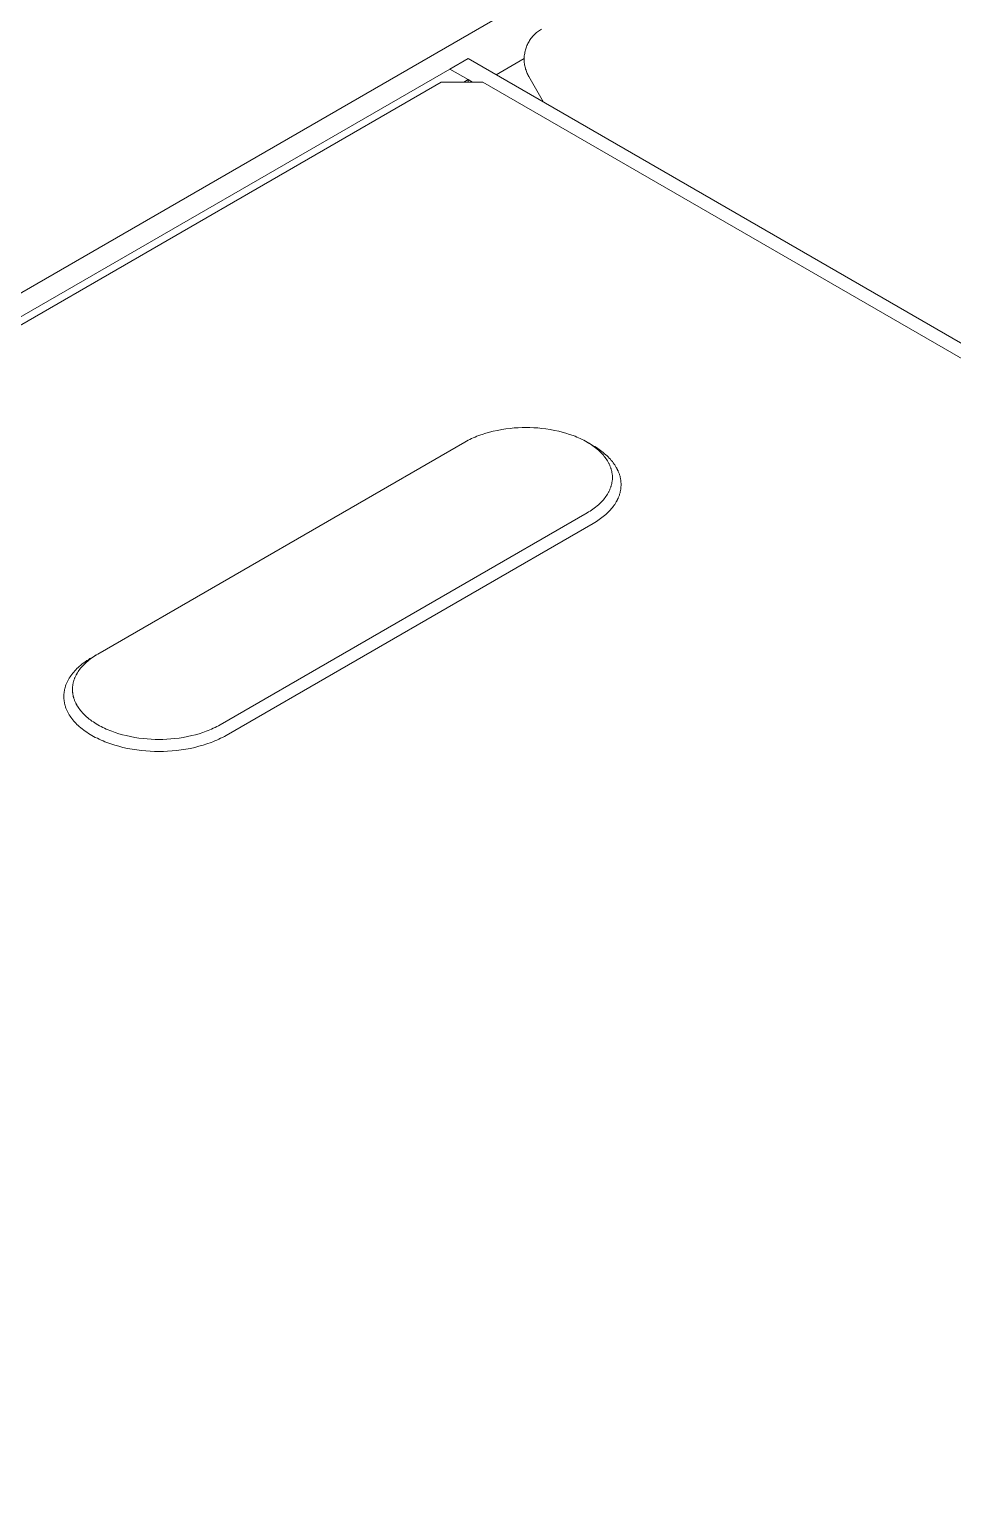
# Model space of a CAD drawing. Header units: millimetres. Extents: x -279 to 4999, y 61 to 3536.
# Drawn here: x 3621.1 to 3690, y 2022 to 2131.1 of the extents above; entities that cross this region are included whole.
import ezdxf

# ---------------------------------------------------------------- set-up
doc = ezdxf.new("R2010")
doc.units = ezdxf.units.MM
doc.layers.add('ZANO_R', color=7, linetype='Continuous', lineweight=0)

msp = doc.modelspace()

# ---------------------------------------------------------------- linework, layer by layer
at = {"layer": 'ZANO_R'}
for p, q in [((3687.35, 2150.05), (3602.03, 2100.79)), ((3658.4, 2130.2), (3658.44, 2130.27)), ((3658.44, 2130.27), (3658.49, 2130.34)), ((3658.49, 2130.34), (3658.54, 2130.41)), ((3658.54, 2130.41), (3658.6, 2130.48)), ((3658.6, 2130.48), (3658.65, 2130.55)), ((3658.65, 2130.55), (3658.71, 2130.62)), ((3658.71, 2130.62), (3658.77, 2130.68)), ((3658.77, 2130.68), (3658.83, 2130.74)), ((3658.83, 2130.74), (3658.9, 2130.8)), ((3658.9, 2130.8), (3658.96, 2130.86)), ((3658.96, 2130.86), (3659.03, 2130.91)), ((3659.03, 2130.91), (3659.1, 2130.96)), ((3659.1, 2130.96), (3659.17, 2131.01)), ((3659.17, 2131.01), (3659.25, 2131.06)), ((3659.25, 2131.06), (3659.32, 2131.1)), ((3658.04, 2129.13), (3658.05, 2129.21)), ((3658.05, 2129.21), (3658.07, 2129.3)), ((3658.07, 2129.3), (3658.08, 2129.39)), ((3658.08, 2129.39), (3658.1, 2129.47)), ((3658.1, 2129.47), (3658.12, 2129.56)), ((3658.12, 2129.56), (3658.15, 2129.64)), ((3658.15, 2129.64), (3658.18, 2129.72)), ((3658.18, 2129.72), (3658.21, 2129.8)), ((3658.21, 2129.8), (3658.24, 2129.89)), ((3658.24, 2129.89), (3658.28, 2129.97)), ((3658.28, 2129.97), (3658.31, 2130.04)), ((3658.31, 2130.04), (3658.35, 2130.12)), ((3658.35, 2130.12), (3658.4, 2130.2)), ((3602.97, 2099.55), (3652.47, 2128.13)), ((3653.84, 2128.92), (3652.47, 2128.13)), ((3653.84, 2127.34), (3652.47, 2128.13)), ((3653.84, 2128.92), (4795.02, 1470.06)), ((3658.03, 2128.91), (3655.95, 2127.71)), ((3658.03, 2128.95), (3658.04, 2129.04)), ((3658.03, 2128.87), (3658.03, 2128.95)), ((3658.03, 2128.78), (3658.03, 2128.87)), ((3658.04, 2128.7), (3658.03, 2128.78)), ((3658.04, 2129.04), (3658.04, 2129.13)), ((3658.04, 2128.61), (3658.04, 2128.7)), ((3658.05, 2128.53), (3658.04, 2128.61)), ((3658.06, 2128.45), (3658.05, 2128.53)), ((3658.08, 2128.36), (3658.06, 2128.45)), ((3658.1, 2128.28), (3658.08, 2128.36)), ((3658.12, 2128.2), (3658.1, 2128.28)), ((3658.14, 2128.12), (3658.12, 2128.2)), ((3658.17, 2128.04), (3658.14, 2128.12)), ((3603.29, 2099.13), (3651.83, 2127.16)), ((3651.83, 2127.16), (3654.95, 2127.16)), ((3653.53, 2127.16), (3653.84, 2127.34)), ((3653.84, 2127.34), (3653.84, 2127.16)), ((3653.84, 2127.34), (3654.16, 2127.16)), ((3654.95, 2127.16), (4788.44, 1472.74)), ((3658.2, 2127.96), (3658.17, 2128.04)), ((3658.23, 2127.88), (3658.2, 2127.96)), ((3658.26, 2127.8), (3658.23, 2127.88)), ((3658.3, 2127.72), (3658.26, 2127.8)), ((3658.34, 2127.65), (3658.3, 2127.72)), ((3658.38, 2127.57), (3658.34, 2127.65)), ((3659.48, 2125.67), (3658.38, 2127.57)), ((3654.63, 2100.76), (3654.9, 2100.85)), ((3654.9, 2100.85), (3655.17, 2100.94)), ((3655.17, 2100.94), (3655.44, 2101.02)), ((3655.44, 2101.02), (3655.72, 2101.09)), ((3655.72, 2101.09), (3656.03, 2101.15)), ((3656.03, 2101.15), (3656.35, 2101.21)), ((3656.35, 2101.21), (3656.66, 2101.26)), ((3656.66, 2101.26), (3656.98, 2101.3)), ((3656.98, 2101.3), (3657.28, 2101.33)), ((3657.28, 2101.33), (3657.57, 2101.35)), ((3657.57, 2101.35), (3657.87, 2101.36)), ((3657.87, 2101.36), (3658.16, 2101.36)), ((3658.16, 2101.36), (3658.46, 2101.36)), ((3658.46, 2101.36), (3658.75, 2101.35)), ((3658.75, 2101.35), (3659.05, 2101.33)), ((3659.05, 2101.33), (3659.34, 2101.3)), ((3659.34, 2101.3), (3659.66, 2101.26)), ((3659.66, 2101.26), (3659.98, 2101.21)), ((3659.98, 2101.21), (3660.29, 2101.15)), ((3660.29, 2101.15), (3660.61, 2101.09)), ((3660.61, 2101.09), (3660.88, 2101.02)), ((3660.88, 2101.02), (3661.15, 2100.94)), ((3661.15, 2100.94), (3661.42, 2100.85)), ((3661.42, 2100.85), (3661.69, 2100.76)), ((3653.59, 2100.27), (3626.18, 2084.45)), ((3653.59, 2100.27), (3653.72, 2100.34)), ((3653.72, 2100.34), (3653.85, 2100.41)), ((3653.85, 2100.41), (3653.97, 2100.47)), ((3653.97, 2100.47), (3654.1, 2100.54)), ((3654.1, 2100.54), (3654.23, 2100.59)), ((3654.23, 2100.59), (3654.36, 2100.65)), ((3654.36, 2100.65), (3654.5, 2100.71)), ((3654.5, 2100.71), (3654.63, 2100.76)), ((3661.69, 2100.76), (3661.83, 2100.71)), ((3661.83, 2100.71), (3661.96, 2100.65)), ((3661.96, 2100.65), (3662.09, 2100.59)), ((3662.09, 2100.59), (3662.22, 2100.54)), ((3662.22, 2100.54), (3662.35, 2100.47)), ((3662.35, 2100.47), (3662.48, 2100.41)), ((3662.48, 2100.41), (3662.6, 2100.34)), ((3662.6, 2100.34), (3662.73, 2100.27)), ((3662.73, 2100.27), (3662.84, 2100.2)), ((3663.19, 2100.01), (3662.84, 2100.21)), ((3662.84, 2100.2), (3662.95, 2100.14)), ((3662.95, 2100.14), (3663.06, 2100.07)), ((3663.06, 2100.07), (3663.17, 2099.99)), ((3663.17, 2099.99), (3663.27, 2099.92)), ((3663.19, 2100.01), (3663.3, 2099.94)), ((3663.27, 2099.92), (3663.37, 2099.84)), ((3663.3, 2099.94), (3663.42, 2099.87)), ((3663.37, 2099.84), (3663.47, 2099.76)), ((3663.42, 2099.87), (3663.53, 2099.79)), ((3663.47, 2099.76), (3663.57, 2099.67)), ((3663.53, 2099.79), (3663.64, 2099.72)), ((3663.57, 2099.67), (3663.65, 2099.6)), ((3663.64, 2099.72), (3663.74, 2099.65)), ((3663.65, 2099.6), (3663.73, 2099.53)), ((3663.73, 2099.53), (3663.8, 2099.45)), ((3663.74, 2099.65), (3663.84, 2099.57)), ((3663.8, 2099.45), (3663.88, 2099.37)), ((3663.84, 2099.57), (3663.94, 2099.49)), ((3663.88, 2099.37), (3663.95, 2099.29)), ((3663.94, 2099.49), (3664.04, 2099.41)), ((3663.95, 2099.29), (3664.01, 2099.21)), ((3664.01, 2099.21), (3664.08, 2099.13)), ((3664.04, 2099.41), (3664.13, 2099.33)), ((3664.08, 2099.13), (3664.14, 2099.04)), ((3664.13, 2099.33), (3664.22, 2099.25)), ((3664.14, 2099.04), (3664.2, 2098.96)), ((3664.2, 2098.96), (3664.26, 2098.87)), ((3664.22, 2099.25), (3664.31, 2099.17)), ((3664.26, 2098.87), (3664.28, 2098.83)), ((3664.28, 2098.83), (3664.31, 2098.78)), ((3664.31, 2099.17), (3664.39, 2099.08)), ((3664.31, 2098.78), (3664.33, 2098.74)), ((3664.33, 2098.74), (3664.36, 2098.69)), ((3664.36, 2098.69), (3664.38, 2098.65)), ((3664.38, 2098.65), (3664.4, 2098.6)), ((3664.39, 2099.08), (3664.47, 2099)), ((3664.4, 2098.6), (3664.42, 2098.55)), ((3664.47, 2099), (3664.54, 2098.91)), ((3664.54, 2098.91), (3664.62, 2098.82)), ((3664.62, 2098.82), (3664.68, 2098.74)), ((3664.68, 2098.74), (3664.75, 2098.64)), ((3664.75, 2098.64), (3664.79, 2098.59)), ((3664.79, 2098.59), (3664.82, 2098.54)), ((3664.42, 2098.55), (3664.44, 2098.51)), ((3664.44, 2098.51), (3664.46, 2098.46)), ((3664.46, 2098.46), (3664.48, 2098.41)), ((3664.48, 2098.41), (3664.5, 2098.36)), ((3664.5, 2098.36), (3664.51, 2098.31)), ((3664.51, 2098.31), (3664.53, 2098.27)), ((3664.53, 2098.27), (3664.54, 2098.23)), ((3664.54, 2098.23), (3664.55, 2098.19)), ((3664.55, 2098.19), (3664.56, 2098.15)), ((3664.56, 2098.15), (3664.57, 2098.11)), ((3664.57, 2098.11), (3664.58, 2098.06)), ((3664.58, 2098.06), (3664.59, 2098.02)), ((3664.59, 2098.02), (3664.59, 2097.98)), ((3664.59, 2097.98), (3664.6, 2097.94)), ((3664.6, 2097.94), (3664.61, 2097.89)), ((3664.61, 2097.89), (3664.61, 2097.85)), ((3664.61, 2097.85), (3664.62, 2097.81)), ((3664.62, 2097.81), (3664.62, 2097.76)), ((3664.62, 2097.76), (3664.62, 2097.72)), ((3664.62, 2097.72), (3664.62, 2097.68)), ((3664.62, 2097.68), (3664.62, 2097.63)), ((3664.62, 2097.63), (3664.62, 2097.59)), ((3664.62, 2097.59), (3664.62, 2097.55)), ((3664.62, 2097.55), (3664.62, 2097.5)), ((3664.62, 2097.5), (3664.62, 2097.46)), ((3664.82, 2098.54), (3664.85, 2098.49)), ((3664.85, 2098.49), (3664.88, 2098.44)), ((3664.88, 2098.44), (3664.91, 2098.39)), ((3664.91, 2098.39), (3664.94, 2098.34)), ((3664.94, 2098.34), (3664.96, 2098.29)), ((3664.96, 2098.29), (3664.99, 2098.24)), ((3664.99, 2098.24), (3665.01, 2098.19)), ((3665.01, 2098.19), (3665.04, 2098.14)), ((3665.04, 2098.14), (3665.06, 2098.09)), ((3665.06, 2098.09), (3665.08, 2098.04)), ((3665.08, 2098.04), (3665.1, 2097.99)), ((3665.1, 2097.99), (3665.12, 2097.94)), ((3665.12, 2097.94), (3665.14, 2097.89)), ((3665.14, 2097.89), (3665.16, 2097.83)), ((3665.16, 2097.83), (3665.17, 2097.78)), ((3665.17, 2097.78), (3665.19, 2097.73)), ((3665.19, 2097.73), (3665.2, 2097.68)), ((3665.2, 2097.68), (3665.21, 2097.63)), ((3665.21, 2097.63), (3665.22, 2097.58)), ((3665.22, 2097.58), (3665.23, 2097.52)), ((3665.23, 2097.52), (3665.24, 2097.47)), ((3664.28, 2096.44), (3664.26, 2096.39)), ((3664.31, 2096.48), (3664.28, 2096.44)), ((3664.33, 2096.53), (3664.31, 2096.48)), ((3664.36, 2096.57), (3664.33, 2096.53)), ((3664.38, 2096.62), (3664.36, 2096.57)), ((3664.4, 2096.66), (3664.38, 2096.62)), ((3664.42, 2096.71), (3664.4, 2096.66)), ((3664.44, 2096.76), (3664.42, 2096.71)), ((3664.46, 2096.81), (3664.44, 2096.76)), ((3664.48, 2096.85), (3664.46, 2096.81)), ((3664.5, 2096.9), (3664.48, 2096.85)), ((3664.51, 2096.95), (3664.5, 2096.9)), ((3664.53, 2096.99), (3664.51, 2096.95)), ((3664.54, 2097.03), (3664.53, 2096.99)), ((3664.55, 2097.08), (3664.54, 2097.03)), ((3664.56, 2097.12), (3664.55, 2097.08)), ((3664.57, 2097.16), (3664.56, 2097.12)), ((3664.58, 2097.2), (3664.57, 2097.16)), ((3664.59, 2097.25), (3664.58, 2097.2)), ((3664.6, 2097.33), (3664.59, 2097.29)), ((3664.59, 2097.29), (3664.59, 2097.25)), ((3664.61, 2097.37), (3664.6, 2097.33)), ((3664.62, 2097.46), (3664.61, 2097.42)), ((3664.61, 2097.42), (3664.61, 2097.37)), ((3665.17, 2096.43), (3665.16, 2096.38)), ((3665.19, 2096.48), (3665.17, 2096.43)), ((3665.2, 2096.53), (3665.19, 2096.48)), ((3665.21, 2096.58), (3665.2, 2096.53)), ((3665.22, 2096.64), (3665.21, 2096.58)), ((3665.23, 2096.69), (3665.22, 2096.64)), ((3665.24, 2096.74), (3665.23, 2096.69)), ((3665.24, 2097.47), (3665.25, 2097.42)), ((3665.25, 2096.79), (3665.24, 2096.74)), ((3665.25, 2097.42), (3665.25, 2097.37)), ((3665.25, 2097.37), (3665.26, 2097.31)), ((3665.26, 2096.9), (3665.25, 2096.84)), ((3665.25, 2096.84), (3665.25, 2096.79)), ((3665.26, 2097.31), (3665.26, 2097.26)), ((3665.26, 2097.26), (3665.27, 2097.21)), ((3665.27, 2097), (3665.26, 2096.95)), ((3665.26, 2096.95), (3665.26, 2096.9)), ((3665.27, 2097.21), (3665.27, 2097.16)), ((3665.27, 2097.16), (3665.27, 2097.11)), ((3665.27, 2097.11), (3665.27, 2097.05)), ((3665.27, 2097.05), (3665.27, 2097)), ((3663.27, 2095.35), (3663.17, 2095.27)), ((3663.37, 2095.43), (3663.27, 2095.35)), ((3663.47, 2095.51), (3663.37, 2095.43)), ((3663.57, 2095.59), (3663.47, 2095.51)), ((3663.65, 2095.67), (3663.57, 2095.59)), ((3663.73, 2095.74), (3663.65, 2095.67)), ((3663.8, 2095.81), (3663.73, 2095.74)), ((3663.88, 2095.89), (3663.8, 2095.81)), ((3663.95, 2095.97), (3663.88, 2095.89)), ((3664.01, 2096.05), (3663.95, 2095.97)), ((3664.08, 2096.14), (3664.01, 2096.05)), ((3664.14, 2096.22), (3664.08, 2096.14)), ((3664.2, 2096.31), (3664.14, 2096.22)), ((3664.26, 2096.39), (3664.2, 2096.31)), ((3664.62, 2095.39), (3664.54, 2095.3)), ((3664.68, 2095.48), (3664.62, 2095.39)), ((3664.75, 2095.57), (3664.68, 2095.48)), ((3664.79, 2095.62), (3664.75, 2095.57)), ((3664.82, 2095.67), (3664.79, 2095.62)), ((3664.85, 2095.72), (3664.82, 2095.67)), ((3664.88, 2095.77), (3664.85, 2095.72)), ((3664.91, 2095.82), (3664.88, 2095.77)), ((3664.94, 2095.87), (3664.91, 2095.82)), ((3664.96, 2095.92), (3664.94, 2095.87)), ((3664.99, 2095.97), (3664.96, 2095.92)), ((3665.01, 2096.02), (3664.99, 2095.97)), ((3665.04, 2096.07), (3665.01, 2096.02)), ((3665.06, 2096.12), (3665.04, 2096.07)), ((3665.08, 2096.17), (3665.06, 2096.12)), ((3665.1, 2096.22), (3665.08, 2096.17)), ((3665.12, 2096.27), (3665.1, 2096.22)), ((3665.14, 2096.32), (3665.12, 2096.27)), ((3665.16, 2096.38), (3665.14, 2096.32)), ((3662.73, 2095), (3635.32, 2079.17)), ((3662.84, 2095.06), (3662.73, 2095)), ((3662.95, 2095.13), (3662.84, 2095.06)), ((3663.06, 2095.2), (3662.95, 2095.13)), ((3663.17, 2095.27), (3663.06, 2095.2)), ((3663.3, 2094.27), (3663.19, 2094.2)), ((3663.42, 2094.34), (3663.3, 2094.27)), ((3663.53, 2094.42), (3663.42, 2094.34)), ((3663.64, 2094.49), (3663.53, 2094.42)), ((3663.74, 2094.57), (3663.64, 2094.49)), ((3663.84, 2094.64), (3663.74, 2094.57)), ((3663.94, 2094.72), (3663.84, 2094.64)), ((3664.04, 2094.8), (3663.94, 2094.72)), ((3664.13, 2094.88), (3664.04, 2094.8)), ((3664.22, 2094.96), (3664.13, 2094.88)), ((3664.31, 2095.04), (3664.22, 2094.96)), ((3664.39, 2095.13), (3664.31, 2095.04)), ((3664.47, 2095.21), (3664.39, 2095.13)), ((3664.54, 2095.3), (3664.47, 2095.21)), ((3663.19, 2094.2), (3635.78, 2078.38)), ((3626.07, 2084.38), (3626.18, 2084.45)), ((3624.55, 2083.28), (3624.63, 2083.36)), ((3624.63, 2083.36), (3624.71, 2083.44)), ((3624.71, 2083.44), (3624.8, 2083.52)), ((3624.77, 2083.22), (3624.84, 2083.31)), ((3624.8, 2083.52), (3624.91, 2083.62)), ((3624.84, 2083.31), (3624.9, 2083.39)), ((3624.9, 2083.39), (3624.97, 2083.47)), ((3624.91, 2083.62), (3625.02, 2083.71)), ((3624.97, 2083.47), (3625.04, 2083.55)), ((3625.02, 2083.71), (3625.13, 2083.79)), ((3625.04, 2083.55), (3625.11, 2083.63)), ((3625.11, 2083.63), (3625.19, 2083.7)), ((3625.13, 2083.79), (3625.25, 2083.88)), ((3625.19, 2083.7), (3625.26, 2083.78)), ((3625.25, 2083.88), (3625.36, 2083.96)), ((3625.26, 2083.78), (3625.34, 2083.85)), ((3625.34, 2083.85), (3625.44, 2083.93)), ((3625.36, 2083.96), (3625.48, 2084.03)), ((3625.44, 2083.93), (3625.54, 2084.01)), ((3625.48, 2084.03), (3625.6, 2084.11)), ((3625.54, 2084.01), (3625.64, 2084.09)), ((3625.6, 2084.11), (3625.73, 2084.18)), ((3625.64, 2084.09), (3625.75, 2084.17)), ((3625.73, 2084.18), (3626.08, 2084.38)), ((3625.75, 2084.17), (3625.86, 2084.24)), ((3625.86, 2084.24), (3625.96, 2084.31)), ((3625.96, 2084.31), (3626.07, 2084.38)), ((3623.82, 2082.19), (3623.84, 2082.24)), ((3623.84, 2082.24), (3623.87, 2082.3)), ((3623.87, 2082.3), (3623.89, 2082.35)), ((3623.89, 2082.35), (3623.91, 2082.4)), ((3623.91, 2082.4), (3623.94, 2082.45)), ((3623.94, 2082.45), (3623.97, 2082.5)), ((3623.97, 2082.5), (3623.99, 2082.55)), ((3623.99, 2082.55), (3624.02, 2082.6)), ((3624.02, 2082.6), (3624.05, 2082.65)), ((3624.05, 2082.65), (3624.11, 2082.74)), ((3624.11, 2082.74), (3624.17, 2082.83)), ((3624.17, 2082.83), (3624.24, 2082.93)), ((3624.24, 2082.93), (3624.32, 2083.02)), ((3624.32, 2083.02), (3624.39, 2083.11)), ((3624.33, 2082.2), (3624.34, 2082.24)), ((3624.34, 2082.28), (3624.35, 2082.32)), ((3624.34, 2082.24), (3624.34, 2082.28)), ((3624.35, 2082.32), (3624.37, 2082.37)), ((3624.37, 2082.37), (3624.38, 2082.41)), ((3624.38, 2082.41), (3624.39, 2082.45)), ((3624.39, 2083.11), (3624.47, 2083.2)), ((3624.39, 2082.45), (3624.4, 2082.49)), ((3624.4, 2082.49), (3624.42, 2082.54)), ((3624.42, 2082.54), (3624.44, 2082.59)), ((3624.44, 2082.59), (3624.45, 2082.64)), ((3624.45, 2082.64), (3624.47, 2082.68)), ((3624.47, 2083.2), (3624.55, 2083.28)), ((3624.47, 2082.68), (3624.49, 2082.73)), ((3624.49, 2082.73), (3624.51, 2082.78)), ((3624.51, 2082.78), (3624.54, 2082.82)), ((3624.54, 2082.82), (3624.56, 2082.87)), ((3624.56, 2082.87), (3624.58, 2082.91)), ((3624.58, 2082.91), (3624.61, 2082.96)), ((3624.61, 2082.96), (3624.63, 2083)), ((3624.63, 2083), (3624.66, 2083.05)), ((3624.66, 2083.05), (3624.71, 2083.14)), ((3624.71, 2083.14), (3624.77, 2083.22)), ((3623.65, 2081.47), (3623.66, 2081.52)), ((3623.65, 2081.42), (3623.65, 2081.47)), ((3623.65, 2081.38), (3623.65, 2081.42)), ((3623.65, 2081.33), (3623.65, 2081.38)), ((3623.65, 2081.28), (3623.65, 2081.33)), ((3623.65, 2081.23), (3623.65, 2081.28)), ((3623.65, 2081.19), (3623.65, 2081.23)), ((3623.65, 2081.14), (3623.65, 2081.19)), ((3623.65, 2081.09), (3623.65, 2081.14)), ((3623.66, 2081.57), (3623.67, 2081.61)), ((3623.66, 2081.52), (3623.66, 2081.57)), ((3623.67, 2081.61), (3623.68, 2081.66)), ((3623.68, 2081.66), (3623.69, 2081.71)), ((3623.69, 2081.75), (3623.7, 2081.8)), ((3623.69, 2081.71), (3623.69, 2081.75)), ((3623.7, 2081.8), (3623.71, 2081.85)), ((3623.71, 2081.85), (3623.73, 2081.89)), ((3623.73, 2081.89), (3623.74, 2081.94)), ((3623.74, 2081.94), (3623.75, 2081.99)), ((3623.75, 2081.99), (3623.77, 2082.03)), ((3623.77, 2082.03), (3623.78, 2082.08)), ((3623.78, 2082.08), (3623.8, 2082.14)), ((3623.8, 2082.14), (3623.82, 2082.19)), ((3624.29, 2081.9), (3624.3, 2081.94)), ((3624.29, 2081.85), (3624.29, 2081.9)), ((3624.29, 2081.81), (3624.29, 2081.85)), ((3624.29, 2081.77), (3624.29, 2081.81)), ((3624.29, 2081.72), (3624.29, 2081.77)), ((3624.3, 2081.68), (3624.29, 2081.72)), ((3624.3, 2082.03), (3624.31, 2082.07)), ((3624.3, 2081.98), (3624.3, 2082.03)), ((3624.3, 2081.94), (3624.3, 2081.98)), ((3624.3, 2081.64), (3624.3, 2081.68)), ((3624.3, 2081.59), (3624.3, 2081.64)), ((3624.31, 2081.55), (3624.3, 2081.59)), ((3624.31, 2082.11), (3624.32, 2082.15)), ((3624.31, 2082.07), (3624.31, 2082.11)), ((3624.31, 2081.51), (3624.31, 2081.55)), ((3624.32, 2081.46), (3624.31, 2081.51)), ((3624.32, 2082.15), (3624.33, 2082.2)), ((3624.33, 2081.42), (3624.32, 2081.46)), ((3624.34, 2081.38), (3624.33, 2081.42)), ((3624.34, 2081.34), (3624.34, 2081.38)), ((3624.35, 2081.29), (3624.34, 2081.34)), ((3624.37, 2081.25), (3624.35, 2081.29)), ((3624.38, 2081.21), (3624.37, 2081.25)), ((3624.39, 2081.17), (3624.38, 2081.21)), ((3624.4, 2081.13), (3624.39, 2081.17)), ((3624.42, 2081.08), (3624.4, 2081.13)), ((3623.66, 2081.04), (3623.65, 2081.09)), ((3623.66, 2081), (3623.66, 2081.04)), ((3623.67, 2080.95), (3623.66, 2081)), ((3623.68, 2080.9), (3623.67, 2080.95)), ((3623.69, 2080.85), (3623.68, 2080.9)), ((3623.69, 2080.81), (3623.69, 2080.85)), ((3623.7, 2080.76), (3623.69, 2080.81)), ((3623.71, 2080.71), (3623.7, 2080.76)), ((3623.73, 2080.67), (3623.71, 2080.71)), ((3623.74, 2080.62), (3623.73, 2080.67)), ((3623.75, 2080.58), (3623.74, 2080.62)), ((3623.77, 2080.53), (3623.75, 2080.58)), ((3623.78, 2080.48), (3623.77, 2080.53)), ((3623.8, 2080.42), (3623.78, 2080.48)), ((3623.82, 2080.37), (3623.8, 2080.42)), ((3623.84, 2080.32), (3623.82, 2080.37)), ((3623.87, 2080.27), (3623.84, 2080.32)), ((3623.89, 2080.22), (3623.87, 2080.27)), ((3623.91, 2080.17), (3623.89, 2080.22)), ((3623.94, 2080.11), (3623.91, 2080.17)), ((3623.97, 2080.06), (3623.94, 2080.11)), ((3623.99, 2080.02), (3623.97, 2080.06)), ((3624.44, 2081.03), (3624.42, 2081.08)), ((3624.45, 2080.98), (3624.44, 2081.03)), ((3624.47, 2080.93), (3624.45, 2080.98)), ((3624.49, 2080.89), (3624.47, 2080.93)), ((3624.51, 2080.84), (3624.49, 2080.89)), ((3624.54, 2080.79), (3624.51, 2080.84)), ((3624.56, 2080.75), (3624.54, 2080.79)), ((3624.58, 2080.7), (3624.56, 2080.75)), ((3624.61, 2080.66), (3624.58, 2080.7)), ((3624.63, 2080.61), (3624.61, 2080.66)), ((3624.66, 2080.57), (3624.63, 2080.61)), ((3624.71, 2080.48), (3624.66, 2080.57)), ((3624.77, 2080.4), (3624.71, 2080.48)), ((3624.84, 2080.31), (3624.77, 2080.4)), ((3624.9, 2080.23), (3624.84, 2080.31)), ((3624.97, 2080.15), (3624.9, 2080.23)), ((3625.04, 2080.07), (3624.97, 2080.15)), ((3625.11, 2079.99), (3625.04, 2080.07)), ((3624.02, 2079.97), (3623.99, 2080.02)), ((3624.05, 2079.92), (3624.02, 2079.97)), ((3624.11, 2079.82), (3624.05, 2079.92)), ((3624.17, 2079.73), (3624.11, 2079.82)), ((3624.24, 2079.63), (3624.17, 2079.73)), ((3624.32, 2079.54), (3624.24, 2079.63)), ((3624.39, 2079.45), (3624.32, 2079.54)), ((3624.47, 2079.37), (3624.39, 2079.45)), ((3624.55, 2079.28), (3624.47, 2079.37)), ((3624.63, 2079.2), (3624.55, 2079.28)), ((3624.71, 2079.12), (3624.63, 2079.2)), ((3624.8, 2079.04), (3624.71, 2079.12)), ((3624.91, 2078.95), (3624.8, 2079.04)), ((3625.02, 2078.86), (3624.91, 2078.95)), ((3625.19, 2079.92), (3625.11, 2079.99)), ((3625.26, 2079.84), (3625.19, 2079.92)), ((3625.34, 2079.77), (3625.26, 2079.84)), ((3625.44, 2079.69), (3625.34, 2079.77)), ((3625.54, 2079.6), (3625.44, 2079.69)), ((3625.64, 2079.53), (3625.54, 2079.6)), ((3625.75, 2079.45), (3625.64, 2079.53)), ((3625.86, 2079.38), (3625.75, 2079.45)), ((3625.96, 2079.31), (3625.86, 2079.38)), ((3626.07, 2079.24), (3625.96, 2079.31)), ((3626.18, 2079.17), (3626.07, 2079.24)), ((3626.31, 2079.1), (3626.18, 2079.17)), ((3626.44, 2079.03), (3626.31, 2079.1)), ((3626.56, 2078.97), (3626.44, 2079.03)), ((3626.69, 2078.91), (3626.56, 2078.97)), ((3634.94, 2078.97), (3634.81, 2078.91)), ((3635.07, 2079.03), (3634.94, 2078.97)), ((3635.2, 2079.1), (3635.07, 2079.03)), ((3635.32, 2079.17), (3635.2, 2079.1)), ((3625.13, 2078.77), (3625.02, 2078.86)), ((3625.25, 2078.69), (3625.13, 2078.77)), ((3625.37, 2078.61), (3625.25, 2078.69)), ((3625.48, 2078.53), (3625.37, 2078.61)), ((3625.61, 2078.45), (3625.48, 2078.53)), ((3625.73, 2078.38), (3625.61, 2078.45)), ((3625.87, 2078.3), (3625.73, 2078.38)), ((3626, 2078.23), (3625.87, 2078.3)), ((3626.15, 2078.16), (3626, 2078.23)), ((3626.29, 2078.09), (3626.15, 2078.16)), ((3626.43, 2078.02), (3626.29, 2078.09)), ((3626.58, 2077.96), (3626.43, 2078.02)), ((3626.72, 2077.9), (3626.58, 2077.96)), ((3626.82, 2078.85), (3626.69, 2078.91)), ((3626.87, 2077.85), (3626.72, 2077.9)), ((3626.96, 2078.79), (3626.82, 2078.85)), ((3627.16, 2077.74), (3626.87, 2077.85)), ((3627.09, 2078.74), (3626.96, 2078.79)), ((3627.22, 2078.68), (3627.09, 2078.74)), ((3627.49, 2078.59), (3627.22, 2078.68)), ((3627.76, 2078.5), (3627.49, 2078.59)), ((3628.03, 2078.43), (3627.76, 2078.5)), ((3628.31, 2078.36), (3628.03, 2078.43)), ((3628.62, 2078.29), (3628.31, 2078.36)), ((3628.94, 2078.23), (3628.62, 2078.29)), ((3629.25, 2078.18), (3628.94, 2078.23)), ((3629.57, 2078.14), (3629.25, 2078.18)), ((3629.87, 2078.11), (3629.57, 2078.14)), ((3630.16, 2078.09), (3629.87, 2078.11)), ((3630.46, 2078.08), (3630.16, 2078.09)), ((3630.75, 2078.08), (3630.46, 2078.08)), ((3631.05, 2078.08), (3630.75, 2078.08)), ((3631.34, 2078.09), (3631.05, 2078.08)), ((3631.64, 2078.11), (3631.34, 2078.09)), ((3631.93, 2078.14), (3631.64, 2078.11)), ((3632.25, 2078.18), (3631.93, 2078.14)), ((3632.57, 2078.23), (3632.25, 2078.18)), ((3632.88, 2078.29), (3632.57, 2078.23)), ((3633.2, 2078.36), (3632.88, 2078.29)), ((3633.47, 2078.43), (3633.2, 2078.36)), ((3633.75, 2078.5), (3633.47, 2078.43)), ((3634.02, 2078.59), (3633.75, 2078.5)), ((3634.28, 2078.68), (3634.02, 2078.59)), ((3634.42, 2078.74), (3634.28, 2078.68)), ((3634.64, 2077.85), (3634.34, 2077.74)), ((3634.55, 2078.79), (3634.42, 2078.74)), ((3634.68, 2078.85), (3634.55, 2078.79)), ((3634.78, 2077.9), (3634.64, 2077.85)), ((3634.81, 2078.91), (3634.68, 2078.85)), ((3634.93, 2077.96), (3634.78, 2077.9)), ((3635.07, 2078.02), (3634.93, 2077.96)), ((3635.22, 2078.09), (3635.07, 2078.02)), ((3635.36, 2078.16), (3635.22, 2078.09)), ((3635.5, 2078.23), (3635.36, 2078.16)), ((3635.64, 2078.3), (3635.5, 2078.23)), ((3635.78, 2078.38), (3635.64, 2078.3)), ((3627.46, 2077.64), (3627.16, 2077.74)), ((3627.76, 2077.56), (3627.46, 2077.64)), ((3628.06, 2077.48), (3627.76, 2077.56)), ((3628.41, 2077.41), (3628.06, 2077.48)), ((3628.76, 2077.34), (3628.41, 2077.41)), ((3629.1, 2077.29), (3628.76, 2077.34)), ((3629.45, 2077.25), (3629.1, 2077.29)), ((3629.78, 2077.22), (3629.45, 2077.25)), ((3630.1, 2077.2), (3629.78, 2077.22)), ((3630.43, 2077.18), (3630.1, 2077.2)), ((3630.75, 2077.18), (3630.43, 2077.18)), ((3631.08, 2077.18), (3630.75, 2077.18)), ((3631.4, 2077.2), (3631.08, 2077.18)), ((3631.73, 2077.22), (3631.4, 2077.2)), ((3632.05, 2077.25), (3631.73, 2077.22)), ((3632.4, 2077.29), (3632.05, 2077.25)), ((3632.75, 2077.34), (3632.4, 2077.29)), ((3633.1, 2077.41), (3632.75, 2077.34)), ((3633.44, 2077.48), (3633.1, 2077.41)), ((3633.74, 2077.56), (3633.44, 2077.48)), ((3634.05, 2077.64), (3633.74, 2077.56)), ((3634.34, 2077.74), (3634.05, 2077.64))]:
    msp.add_line(p, q, dxfattribs=at)

doc.saveas('drawing.dxf')
